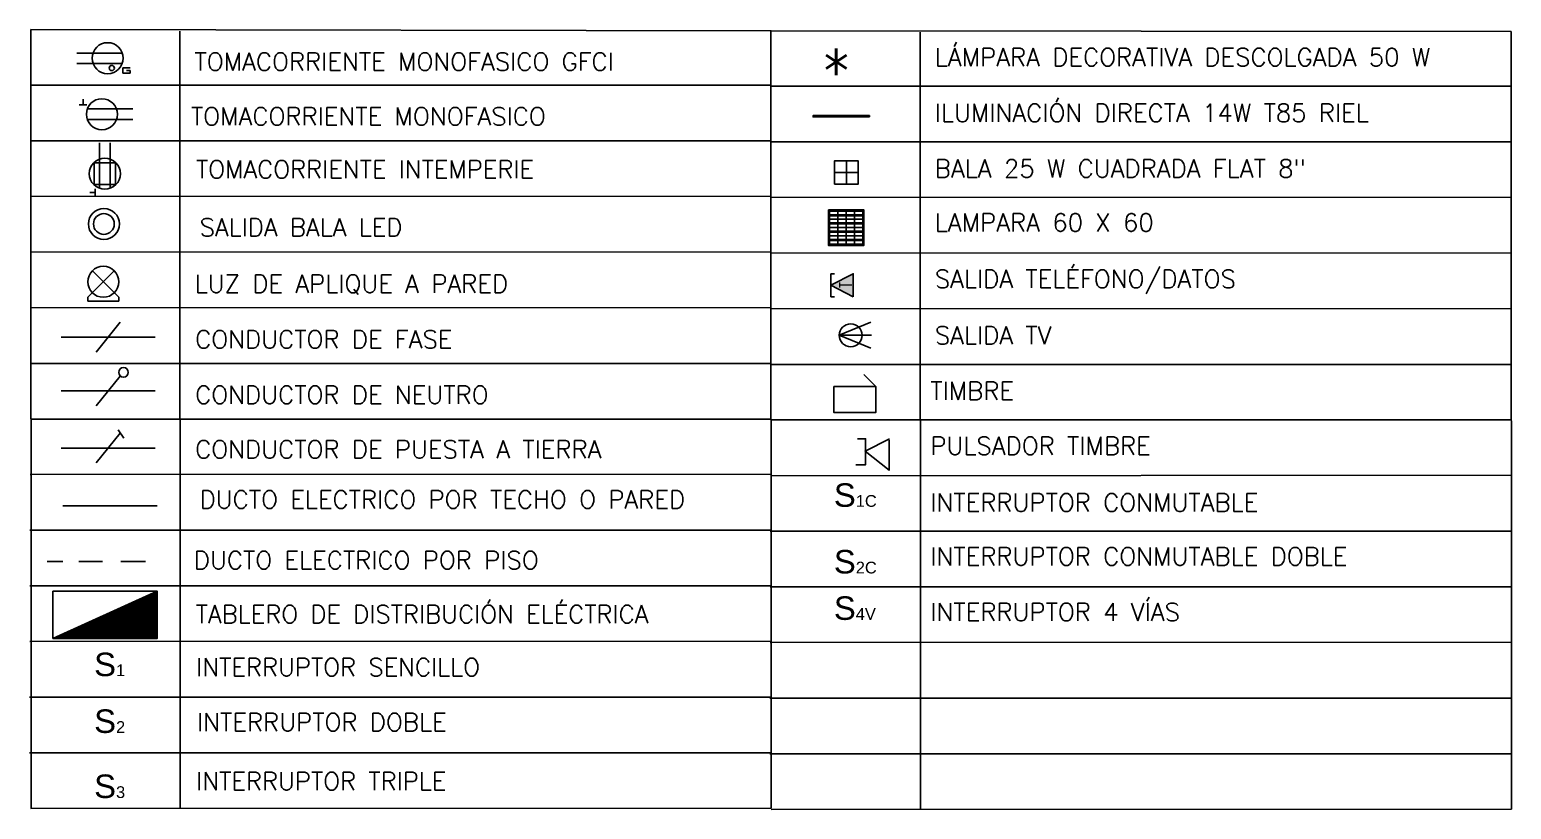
# Model space of a CAD drawing. Header units: inches. Extents: x 131 to 82119, y 71 to 16923.
# Drawn here: x 201.6647 to 201.7908, y 126.6895 to 126.7558 of the extents above; entities that cross this region are included whole.
import ezdxf
from ezdxf.enums import TextEntityAlignment as Align

# ---------------------------------------------------------------- set-up
doc = ezdxf.new("R2010")
doc.units = ezdxf.units.IN
doc.header["$MEASUREMENT"] = 0
doc.linetypes.add('Línea Oculta', pattern=[39.122222, 28.222222, -10.9])
for name, color, linetype in [('Arquitectónico', 253, 'Continuous'), ('BLOQUES TOMAS Y LUCES', 140, 'Continuous'), ('BLOQUES_ILUMINACION', 1, 'Continuous'), ('BLOQUES_ILUMINACION1', 8, 'Continuous'), ('CALIDAD 3', 140, 'Continuous'), ('INTERRUPTORES', 6, 'Continuous'), ('LAMPARAS', 20, 'Continuous'), ('LUCES Y TOMAS', 5, 'Continuous'), ('RED ELECTRICA', 7, 'Continuous'), ('TEXTO', 7, 'Continuous'), ('TEXTROTULO', 255, 'Continuous')]:
    doc.layers.add(name, color=color, linetype=linetype)
for name, color, linetype, lineweight in [('DUCTO-PARED O TECHO', 7, 'Continuous', 25), ('RED-TELEFONO', 240, 'TELEFONO', 25), ('RED-TELEVISION', 84, 'TELEVISION', 25), ('RED-TELEVISIÓN', 84, 'TELEVISION', 25), ('RED-TELÉFONO', 240, 'TELEFONO', 25)]:
    doc.layers.add(name, color=color, linetype=linetype, lineweight=lineweight)
doc.styles.add('ROMANS', font='romans.shx', dxfattribs={"width": 0.625})
doc.styles.get("Standard").update_dxf_attribs({"font": 'arial.ttf'})
doc.linetypes.add('TELEFONO', pattern='A,0.32,-0.12,["TEL",Standard,S=0.065,R=0,X=-0.065,Y=-0.0325],-0.14', length=0.58)
doc.linetypes.add('TELEVISION', pattern='A,0.32,-0.13,["TV",Standard,S=0.065,R=0,X=-0.065,Y=-0.0325],-0.13', length=0.58)

# ---------------------------------------------------------------- blocks, each defined once
blk = doc.blocks.new('TOMA GFCI')
at = {"layer": 'BLOQUES TOMAS Y LUCES'}
for p, q in [((-0.008, 0.044), (-0.395, 0.044)), ((-0.008, -0.046), (-0.395, -0.046)), ((-0.003, -0.081), (0.06, -0.081)), ((-0.003, -0.081), (-0.003, -0.127)), ((0.028, -0.104), (0.06, -0.104)), ((0.06, -0.104), (0.06, -0.127)), ((-0.003, -0.127), (0.06, -0.127))]:
    blk.add_line(p, q, dxfattribs=at)
for centre, radius in [((-0.132, 0), 0.132), ((-0.097, -0.084), 0.0221)]:
    blk.add_circle(centre, radius, dxfattribs=at)
blk = doc.blocks.new('BALA GENERICA')
at = {"layer": 'BLOQUES TOMAS Y LUCES'}
for radius in [0.132, 0.0883]:
    blk.add_circle((0, 0), radius, dxfattribs=at)
blk = doc.blocks.new('TOMA MONOF')
at = {"layer": 'BLOQUES TOMAS Y LUCES'}
for p, q in [((-0.008, 0.044), (-0.395, 0.044)), ((-0.008, -0.046), (-0.395, -0.046)), ((-0.003, -0.081), (0.06, -0.081)), ((0.028, -0.081), (0.028, -0.127))]:
    blk.add_line(p, q, dxfattribs=at)
blk.add_circle((-0.132, 0), 0.132, dxfattribs=at)
blk = doc.blocks.new('TOMA INTEMPERIE')
at = {"layer": 'BLOQUES TOMAS Y LUCES'}
blk.add_lwpolyline([(0.092, 0.092), (-0.092, 0.092), (-0.092, -0.092), (0.092, -0.092)], close=True, dxfattribs=at)
at = {"layer": 'LUCES Y TOMAS'}
blk.add_blockref('TOMA MONOF', (0.132, 0), dxfattribs=at)
blk = doc.blocks.new('LUZ DE APLIQUE')
at = {"layer": 'BLOQUES TOMAS Y LUCES'}
for p, q in [((0.093, 0.258), (-0.132, 0.033)), ((-0.093, 0.258), (0.132, 0.033)), ((-0.132, 0.033), (-0.132, 0)), ((-0.132, 0), (0.132, 0)), ((0.132, 0.033), (0.132, 0))]:
    blk.add_line(p, q, dxfattribs=at)
blk.add_circle((0, 0.165), 0.132, dxfattribs=at)
blk = doc.blocks.new('A$C9750')
for p, q in [((1.11, 0), (-1.11, -1.002)), ((1.11, -0.002), (-1.104, -1.002)), ((1.11, -0.005), (-1.099, -1.002)), ((1.11, -0.007), (-1.094, -1.002)), ((1.11, -0.01), (-1.088, -1.002)), ((1.11, -0.012), (-1.083, -1.002)), ((1.11, -0.014), (-1.078, -1.002)), ((1.11, -0.017), (-1.072, -1.002)), ((1.11, -0.019), (-1.067, -1.002)), ((1.11, -0.022), (-1.062, -1.002)), ((1.11, -0.024), (-1.056, -1.002)), ((1.11, -0.026), (-1.051, -1.002)), ((1.11, -0.029), (-1.046, -1.002)), ((1.11, -0.031), (-1.041, -1.002)), ((1.11, -0.034), (-1.035, -1.002)), ((1.11, -0.036), (-1.03, -1.002)), ((1.11, -0.038), (-1.025, -1.002)), ((1.11, -0.041), (-1.019, -1.002)), ((1.11, -0.043), (-1.014, -1.002)), ((1.11, -0.046), (-1.009, -1.002)), ((1.11, -0.048), (-1.003, -1.002)), ((1.11, -0.05), (-0.998, -1.002)), ((1.11, -0.053), (-0.993, -1.002)), ((1.11, -0.055), (-0.987, -1.002)), ((1.11, -0.058), (-0.982, -1.002)), ((1.11, -0.06), (-0.977, -1.002)), ((1.11, -0.062), (-0.972, -1.002)), ((1.11, -0.065), (-0.966, -1.002)), ((1.11, -0.067), (-0.961, -1.002)), ((1.11, -0.07), (-0.956, -1.002)), ((1.11, -0.072), (-0.95, -1.002)), ((1.11, -0.074), (-0.945, -1.002)), ((1.11, -0.077), (-0.94, -1.002)), ((1.11, -0.079), (-0.934, -1.002)), ((1.11, -0.081), (-0.929, -1.002)), ((1.11, -0.084), (-0.924, -1.002)), ((1.11, -0.086), (-0.918, -1.002)), ((1.11, -0.089), (-0.913, -1.002)), ((1.11, -0.091), (-0.908, -1.002)), ((1.11, -0.093), (-0.903, -1.002)), ((1.11, -0.096), (-0.897, -1.002)), ((1.11, -0.098), (-0.892, -1.002)), ((1.11, -0.101), (-0.887, -1.002)), ((1.11, -0.103), (-0.881, -1.002)), ((1.11, -0.105), (-0.876, -1.002)), ((1.11, -0.108), (-0.871, -1.002)), ((1.11, -0.11), (-0.865, -1.002)), ((1.11, -0.113), (-0.86, -1.002)), ((1.11, -0.115), (-0.855, -1.002)), ((1.11, -0.117), (-0.849, -1.002)), ((1.11, -0.12), (-0.844, -1.002)), ((1.11, -0.122), (-0.839, -1.002)), ((1.11, -0.125), (-0.834, -1.002)), ((1.11, -0.127), (-0.828, -1.002)), ((1.11, -0.129), (-0.823, -1.002)), ((1.11, -0.132), (-0.818, -1.002)), ((1.11, -0.134), (-0.812, -1.002)), ((1.11, -0.137), (-0.807, -1.002)), ((1.11, -0.139), (-0.802, -1.002)), ((1.11, -0.141), (-0.796, -1.002)), ((1.11, -0.144), (-0.791, -1.002)), ((1.11, -0.146), (-0.786, -1.002)), ((1.11, -0.149), (-0.781, -1.002)), ((1.11, -0.151), (-0.775, -1.002)), ((1.11, -0.153), (-0.77, -1.002)), ((1.11, -0.156), (-0.765, -1.002)), ((1.11, -0.158), (-0.759, -1.002)), ((1.11, -0.161), (-0.754, -1.002)), ((1.11, -0.163), (-0.749, -1.002)), ((1.11, -0.165), (-0.743, -1.002)), ((1.11, -0.168), (-0.738, -1.002)), ((1.11, -0.17), (-0.733, -1.002)), ((1.11, -0.173), (-0.727, -1.002)), ((1.11, -0.175), (-0.722, -1.002)), ((1.11, -0.177), (-0.717, -1.002)), ((1.11, -0.18), (-0.712, -1.002)), ((1.11, -0.182), (-0.706, -1.002)), ((1.11, -0.185), (-0.701, -1.002)), ((1.11, -0.187), (-0.696, -1.002)), ((1.11, -0.189), (-0.69, -1.002)), ((1.11, -0.192), (-0.685, -1.002)), ((1.11, -0.194), (-0.68, -1.002)), ((1.11, -0.197), (-0.674, -1.002)), ((1.11, -0.199), (-0.669, -1.002)), ((1.11, -0.201), (-0.664, -1.002)), ((1.11, -0.204), (-0.658, -1.002)), ((1.11, -0.206), (-0.653, -1.002)), ((1.11, -0.209), (-0.648, -1.002)), ((1.11, -0.211), (-0.643, -1.002)), ((1.11, -0.213), (-0.637, -1.002)), ((1.11, -0.216), (-0.632, -1.002)), ((1.11, -0.218), (-0.627, -1.002)), ((1.11, -0.22), (-0.621, -1.002)), ((1.11, -0.223), (-0.616, -1.002)), ((1.11, -0.225), (-0.611, -1.002)), ((1.11, -0.228), (-0.605, -1.002)), ((1.11, -0.23), (-0.6, -1.002)), ((1.11, -0.232), (-0.595, -1.002)), ((1.11, -0.235), (-0.589, -1.002)), ((1.11, -0.237), (-0.584, -1.002)), ((1.11, -0.24), (-0.579, -1.002)), ((1.11, -0.242), (-0.574, -1.002)), ((1.11, -0.244), (-0.568, -1.002)), ((1.11, -0.247), (-0.563, -1.002)), ((1.11, -0.249), (-0.558, -1.002)), ((1.11, -0.252), (-0.552, -1.002)), ((1.11, -0.254), (-0.547, -1.002)), ((1.11, -0.256), (-0.542, -1.002)), ((1.11, -0.259), (-0.536, -1.002)), ((1.11, -0.261), (-0.531, -1.002)), ((1.11, -0.264), (-0.526, -1.002)), ((1.11, -0.266), (-0.52, -1.002)), ((1.11, -0.268), (-0.515, -1.002)), ((1.11, -0.271), (-0.51, -1.002)), ((1.11, -0.273), (-0.505, -1.002)), ((1.11, -0.276), (-0.499, -1.002)), ((1.11, -0.278), (-0.494, -1.002)), ((1.11, -0.28), (-0.489, -1.002)), ((1.11, -0.283), (-0.483, -1.002)), ((1.11, -0.285), (-0.478, -1.002)), ((1.11, -0.288), (-0.473, -1.002)), ((1.11, -0.29), (-0.467, -1.002)), ((1.11, -0.292), (-0.462, -1.002)), ((1.11, -0.295), (-0.457, -1.002)), ((1.11, -0.297), (-0.451, -1.002)), ((1.11, -0.3), (-0.446, -1.002)), ((1.11, -0.302), (-0.441, -1.002)), ((1.11, -0.304), (-0.436, -1.002)), ((1.11, -0.307), (-0.43, -1.002)), ((1.11, -0.309), (-0.425, -1.002)), ((1.11, -0.312), (-0.42, -1.002)), ((1.11, -0.314), (-0.414, -1.002)), ((1.11, -0.316), (-0.409, -1.002)), ((1.11, -0.319), (-0.404, -1.002)), ((1.11, -0.321), (-0.398, -1.002)), ((1.11, -0.324), (-0.393, -1.002)), ((1.11, -0.326), (-0.388, -1.002)), ((1.11, -0.328), (-0.382, -1.002)), ((1.11, -0.331), (-0.377, -1.002)), ((1.11, -0.333), (-0.372, -1.002)), ((1.11, -0.336), (-0.367, -1.002)), ((1.11, -0.338), (-0.361, -1.002)), ((1.11, -0.34), (-0.356, -1.002)), ((1.11, -0.343), (-0.351, -1.002)), ((1.11, -0.345), (-0.345, -1.002)), ((1.11, -0.348), (-0.34, -1.002)), ((1.11, -0.35), (-0.335, -1.002)), ((1.11, -0.352), (-0.329, -1.002)), ((1.11, -0.355), (-0.324, -1.002)), ((1.11, -0.357), (-0.319, -1.002)), ((1.11, -0.36), (-0.313, -1.002)), ((1.11, -0.362), (-0.308, -1.002)), ((1.11, -0.364), (-0.303, -1.002)), ((1.11, -0.367), (-0.298, -1.002)), ((1.11, -0.369), (-0.292, -1.002)), ((1.11, -0.371), (-0.287, -1.002)), ((1.11, -0.374), (-0.282, -1.002)), ((1.11, -0.376), (-0.276, -1.002)), ((1.11, -0.379), (-0.271, -1.002)), ((1.11, -0.381), (-0.266, -1.002)), ((1.11, -0.383), (-0.26, -1.002)), ((1.11, -0.386), (-0.255, -1.002)), ((1.11, -0.388), (-0.25, -1.002)), ((1.11, -0.391), (-0.244, -1.002)), ((1.11, -0.393), (-0.239, -1.002)), ((1.11, -0.395), (-0.234, -1.002)), ((1.11, -0.398), (-0.229, -1.002)), ((1.11, -0.4), (-0.223, -1.002)), ((1.11, -0.403), (-0.218, -1.002)), ((1.11, -0.405), (-0.213, -1.002)), ((1.11, -0.407), (-0.207, -1.002)), ((1.11, -0.41), (-0.202, -1.002)), ((1.11, -0.412), (-0.197, -1.002)), ((1.11, -0.415), (-0.191, -1.002)), ((1.11, -0.417), (-0.186, -1.002)), ((1.11, -0.419), (-0.181, -1.002)), ((1.11, -0.422), (-0.176, -1.002)), ((1.11, -0.424), (-0.17, -1.002)), ((1.11, -0.427), (-0.165, -1.002)), ((1.11, -0.429), (-0.16, -1.002)), ((1.11, -0.431), (-0.154, -1.002)), ((1.11, -0.434), (-0.149, -1.002)), ((1.11, -0.436), (-0.144, -1.002)), ((1.11, -0.439), (-0.138, -1.002)), ((1.11, -0.441), (-0.133, -1.002)), ((1.11, -0.443), (-0.128, -1.002)), ((1.11, -0.446), (-0.122, -1.002)), ((1.11, -0.448), (-0.117, -1.002)), ((1.11, -0.451), (-0.112, -1.002)), ((1.11, -0.453), (-0.107, -1.002)), ((1.11, -0.455), (-0.101, -1.002)), ((1.11, -0.458), (-0.096, -1.002)), ((1.11, -0.46), (-0.091, -1.002)), ((1.11, -0.463), (-0.085, -1.002)), ((1.11, -0.465), (-0.08, -1.002)), ((1.11, -0.467), (-0.075, -1.002)), ((1.11, -0.47), (-0.069, -1.002)), ((1.11, -0.472), (-0.064, -1.002)), ((1.11, -0.475), (-0.059, -1.002)), ((1.11, -0.477), (-0.053, -1.002)), ((1.11, -0.479), (-0.048, -1.002)), ((1.11, -0.482), (-0.043, -1.002)), ((1.11, -0.484), (-0.038, -1.002)), ((1.11, -0.487), (-0.032, -1.002)), ((1.11, -0.489), (-0.027, -1.002)), ((1.11, -0.491), (-0.022, -1.002)), ((1.11, -0.494), (-0.016, -1.002)), ((1.11, -0.496), (-0.011, -1.002)), ((1.11, -0.499), (-0.006, -1.002)), ((1.11, -0.501), (0, -1.002)), ((1.11, -0.503), (0.005, -1.002)), ((1.11, -0.506), (0.01, -1.002)), ((1.11, -0.508), (0.016, -1.002)), ((1.11, -0.51), (0.021, -1.002)), ((1.11, -0.513), (0.026, -1.002)), ((1.11, -0.515), (0.031, -1.002)), ((1.11, -0.518), (0.037, -1.002)), ((1.11, -0.52), (0.042, -1.002)), ((1.11, -0.522), (0.047, -1.002)), ((1.11, -0.525), (0.053, -1.002)), ((1.11, -0.527), (0.058, -1.002)), ((1.11, -0.53), (0.063, -1.002)), ((1.11, -0.532), (0.069, -1.002)), ((1.11, -0.534), (0.074, -1.002)), ((1.11, -0.537), (0.079, -1.002)), ((1.11, -0.539), (0.085, -1.002)), ((1.11, -0.542), (0.09, -1.002)), ((1.11, -0.544), (0.095, -1.002)), ((1.11, -0.546), (0.1, -1.002)), ((1.11, -0.549), (0.106, -1.002)), ((1.11, -0.551), (0.111, -1.002)), ((1.11, -0.554), (0.116, -1.002)), ((1.11, -0.556), (0.122, -1.002)), ((1.11, -0.558), (0.127, -1.002)), ((1.11, -0.561), (0.132, -1.002)), ((1.11, -0.563), (0.138, -1.002)), ((1.11, -0.566), (0.143, -1.002)), ((1.11, -0.568), (0.148, -1.002)), ((1.11, -0.57), (0.154, -1.002)), ((1.11, -0.573), (0.159, -1.002)), ((1.11, -0.575), (0.164, -1.002)), ((1.11, -0.578), (0.169, -1.002)), ((1.11, -0.58), (0.175, -1.002)), ((1.11, -0.582), (0.18, -1.002)), ((1.11, -0.585), (0.185, -1.002)), ((1.11, -0.587), (0.191, -1.002)), ((1.11, -0.59), (0.196, -1.002)), ((1.11, -0.592), (0.201, -1.002)), ((1.11, -0.594), (0.207, -1.002)), ((1.11, -0.597), (0.212, -1.002)), ((1.11, -0.599), (0.217, -1.002)), ((1.11, -0.602), (0.223, -1.002)), ((1.11, -0.604), (0.228, -1.002)), ((1.11, -0.606), (0.233, -1.002)), ((1.11, -0.609), (0.238, -1.002)), ((1.11, -0.611), (0.244, -1.002)), ((1.11, -0.614), (0.249, -1.002)), ((1.11, -0.616), (0.254, -1.002)), ((1.11, -0.618), (0.26, -1.002)), ((1.11, -0.621), (0.265, -1.002)), ((1.11, -0.623), (0.27, -1.002)), ((1.11, -0.626), (0.276, -1.002)), ((1.11, -0.628), (0.281, -1.002)), ((1.11, -0.63), (0.286, -1.002)), ((1.11, -0.633), (0.292, -1.002)), ((1.11, -0.635), (0.297, -1.002)), ((1.11, -0.638), (0.302, -1.002)), ((1.11, -0.64), (0.307, -1.002)), ((1.11, -0.642), (0.313, -1.002)), ((1.11, -0.645), (0.318, -1.002)), ((1.11, -0.647), (0.323, -1.002)), ((1.11, -0.65), (0.329, -1.002)), ((1.11, -0.652), (0.334, -1.002)), ((1.11, -0.654), (0.339, -1.002)), ((1.11, -0.657), (0.345, -1.002)), ((1.11, -0.659), (0.35, -1.002)), ((1.11, -0.661), (0.355, -1.002)), ((1.11, -0.664), (0.36, -1.002)), ((1.11, -0.666), (0.366, -1.002)), ((1.11, -0.669), (0.371, -1.002)), ((1.11, -0.671), (0.376, -1.002)), ((1.11, -0.673), (0.382, -1.002)), ((1.11, -0.676), (0.387, -1.002)), ((1.11, -0.678), (0.392, -1.002)), ((1.11, -0.681), (0.398, -1.002)), ((1.11, -0.683), (0.403, -1.002)), ((1.11, -0.685), (0.408, -1.002)), ((1.11, -0.688), (0.414, -1.002)), ((1.11, -0.69), (0.419, -1.002)), ((1.11, -0.693), (0.424, -1.002)), ((1.11, -0.695), (0.429, -1.002)), ((1.11, -0.697), (0.435, -1.002)), ((1.11, -0.7), (0.44, -1.002)), ((1.11, -0.702), (0.445, -1.002)), ((1.11, -0.705), (0.451, -1.002)), ((1.11, -0.707), (0.456, -1.002)), ((1.11, -0.709), (0.461, -1.002)), ((1.11, -0.712), (0.467, -1.002)), ((1.11, -0.714), (0.472, -1.002)), ((1.11, -0.717), (0.477, -1.002)), ((1.11, -0.719), (0.483, -1.002)), ((1.11, -0.721), (0.488, -1.002)), ((1.11, -0.724), (0.493, -1.002)), ((1.11, -0.726), (0.498, -1.002)), ((1.11, -0.729), (0.504, -1.002)), ((1.11, -0.731), (0.509, -1.002)), ((1.11, -0.733), (0.514, -1.002)), ((1.11, -0.736), (0.52, -1.002)), ((1.11, -0.738), (0.525, -1.002)), ((1.11, -0.741), (0.53, -1.002)), ((1.11, -0.743), (0.536, -1.002)), ((1.11, -0.745), (0.541, -1.002)), ((1.11, -0.748), (0.546, -1.002)), ((1.11, -0.75), (0.552, -1.002)), ((1.11, -0.753), (0.557, -1.002)), ((1.11, -0.755), (0.562, -1.002)), ((1.11, -0.757), (0.567, -1.002)), ((1.11, -0.76), (0.573, -1.002)), ((1.11, -0.762), (0.578, -1.002)), ((1.11, -0.765), (0.583, -1.002)), ((1.11, -0.767), (0.589, -1.002)), ((1.11, -0.769), (0.594, -1.002)), ((1.11, -0.772), (0.599, -1.002)), ((1.11, -0.774), (0.605, -1.002)), ((1.11, -0.777), (0.61, -1.002)), ((1.11, -0.779), (0.615, -1.002)), ((1.11, -0.781), (0.621, -1.002)), ((1.11, -0.784), (0.626, -1.002)), ((1.11, -0.786), (0.631, -1.002)), ((1.11, -0.789), (0.636, -1.002)), ((1.11, -0.791), (0.642, -1.002)), ((1.11, -0.793), (0.647, -1.002)), ((1.11, -0.796), (0.652, -1.002)), ((1.11, -0.798), (0.658, -1.002)), ((1.11, -0.8), (0.663, -1.002)), ((1.11, -0.803), (0.668, -1.002)), ((1.11, -0.805), (0.674, -1.002)), ((1.11, -0.808), (0.679, -1.002)), ((1.11, -0.81), (0.684, -1.002)), ((1.11, -0.812), (0.69, -1.002)), ((1.11, -0.815), (0.695, -1.002)), ((1.11, -0.817), (0.7, -1.002)), ((1.11, -0.82), (0.705, -1.002)), ((1.11, -0.822), (0.711, -1.002)), ((1.11, -0.824), (0.716, -1.002)), ((1.11, -0.827), (0.721, -1.002)), ((1.11, -0.829), (0.727, -1.002)), ((1.11, -0.832), (0.732, -1.002)), ((1.11, -0.834), (0.737, -1.002)), ((1.11, -0.836), (0.743, -1.002)), ((1.11, -0.839), (0.748, -1.002)), ((1.11, -0.841), (0.753, -1.002)), ((1.11, -0.844), (0.759, -1.002)), ((1.11, -0.846), (0.764, -1.002)), ((1.11, -0.848), (0.769, -1.002)), ((1.11, -0.851), (0.774, -1.002)), ((1.11, -0.853), (0.78, -1.002)), ((1.11, -0.856), (0.785, -1.002)), ((1.11, -0.858), (0.79, -1.002)), ((1.11, -0.86), (0.796, -1.002)), ((1.11, -0.863), (0.801, -1.002)), ((1.11, -0.865), (0.806, -1.002)), ((1.11, -0.868), (0.812, -1.002)), ((1.11, -0.87), (0.817, -1.002)), ((1.11, -0.872), (0.822, -1.002)), ((1.11, -0.875), (0.828, -1.002)), ((1.11, -0.877), (0.833, -1.002)), ((1.11, -0.88), (0.838, -1.002)), ((1.11, -0.882), (0.843, -1.002)), ((1.11, -0.884), (0.849, -1.002)), ((1.11, -0.887), (0.854, -1.002)), ((1.11, -0.889), (0.859, -1.002)), ((1.11, -0.892), (0.865, -1.002)), ((1.11, -0.894), (0.87, -1.002)), ((1.11, -0.896), (0.875, -1.002)), ((1.11, -0.899), (0.881, -1.002)), ((1.11, -0.901), (0.886, -1.002)), ((1.11, -0.904), (0.891, -1.002)), ((1.11, -0.906), (0.896, -1.002)), ((1.11, -0.908), (0.902, -1.002)), ((1.11, -0.911), (0.907, -1.002)), ((1.11, -0.913), (0.912, -1.002)), ((1.11, -0.916), (0.918, -1.002)), ((1.11, -0.918), (0.923, -1.002)), ((1.11, -0.92), (0.928, -1.002)), ((1.11, -0.923), (0.934, -1.002)), ((1.11, -0.925), (0.939, -1.002)), ((1.11, -0.928), (0.944, -1.002)), ((1.11, -0.93), (0.95, -1.002)), ((1.11, -0.932), (0.955, -1.002)), ((1.11, -0.935), (0.96, -1.002)), ((1.11, -0.937), (0.965, -1.002)), ((1.11, -0.94), (0.971, -1.002)), ((1.11, -0.942), (0.976, -1.002)), ((1.11, -0.944), (0.981, -1.002)), ((1.11, -0.947), (0.987, -1.002)), ((1.11, -0.949), (0.992, -1.002)), ((1.11, -0.951), (0.997, -1.002)), ((1.11, -0.954), (1.003, -1.002)), ((1.11, -0.956), (1.008, -1.002)), ((1.11, -0.959), (1.013, -1.002)), ((1.11, -0.961), (1.019, -1.002)), ((1.11, -0.963), (1.024, -1.002)), ((1.11, -0.966), (1.029, -1.002)), ((1.11, -0.968), (1.034, -1.002)), ((1.11, -0.971), (1.04, -1.002)), ((1.11, -0.973), (1.045, -1.002)), ((1.11, -0.975), (1.05, -1.002)), ((1.11, -0.978), (1.056, -1.002)), ((1.11, -0.98), (1.061, -1.002)), ((1.11, -0.983), (1.066, -1.002)), ((1.11, -0.985), (1.072, -1.002)), ((1.11, -0.987), (1.077, -1.002)), ((1.11, -0.99), (1.082, -1.002)), ((1.11, -0.992), (1.088, -1.002)), ((1.11, -0.995), (1.093, -1.002)), ((1.11, -0.997), (1.098, -1.002)), ((1.11, -0.999), (1.103, -1.002)), ((1.11, -1.002), (1.109, -1.002))]:
    blk.add_line(p, q)
blk.add_lwpolyline([(-1.11, 0), (-1.11, -1.002), (1.11, -1.002), (1.11, 0)], close=True)
blk = doc.blocks.new('4X17W')
at = {"layer": 'BLOQUES_ILUMINACION'}
blk.add_lwpolyline([(-0.3025, 0.3025), (-0.3025, -0.3025), (0.3025, -0.3025), (0.3025, 0.3025)], close=True, dxfattribs=at)
at = {"layer": 'BLOQUES_ILUMINACION1'}
for p, q in [((-0.2825, -0.2825), (-0.2825, 0.2825)), ((-0.2825, 0.2825), (0.2825, 0.2825)), ((-0.1413, -0.2825), (-0.1413, 0.2825)), ((0, -0.2825), (0, 0.2825)), ((0.1413, -0.2825), (0.1413, 0.2825)), ((0.2825, -0.2825), (0.2825, 0.2825)), ((-0.2825, 0.2219), (-0.2725, 0.2219)), ((-0.2825, 0.2019), (-0.2725, 0.2019)), ((-0.2825, 0.1413), (0.2825, 0.1413)), ((-0.2825, 0.0806), (-0.2725, 0.0806)), ((-0.2825, 0.0606), (-0.2725, 0.0606)), ((-0.2725, 0.2019), (-0.2725, 0.2219)), ((-0.2725, 0.2204), (0.2725, 0.2204)), ((-0.2725, 0.2034), (0.2725, 0.2034)), ((-0.2725, 0.0606), (-0.2725, 0.0806)), ((-0.2725, 0.0791), (0.2725, 0.0791)), ((-0.2725, 0.0621), (0.2725, 0.0621)), ((0.2725, 0.2019), (0.2725, 0.2219)), ((0.2825, 0.2219), (0.2725, 0.2219)), ((0.2825, 0.2019), (0.2725, 0.2019)), ((0.2725, 0.0606), (0.2725, 0.0806)), ((0.2825, 0.0806), (0.2725, 0.0806)), ((0.2825, 0.0606), (0.2725, 0.0606)), ((-0.2825, 0), (0.2825, 0)), ((-0.2825, -0.0606), (-0.2725, -0.0606)), ((-0.2825, -0.0806), (-0.2725, -0.0806)), ((-0.2825, -0.1413), (0.2825, -0.1413)), ((-0.2825, -0.2019), (-0.2725, -0.2019)), ((-0.2825, -0.2219), (-0.2725, -0.2219)), ((-0.2725, -0.0806), (-0.2725, -0.0606)), ((-0.2725, -0.0621), (0.2725, -0.0621)), ((-0.2725, -0.0791), (0.2725, -0.0791)), ((-0.2725, -0.2219), (-0.2725, -0.2019)), ((-0.2725, -0.2034), (0.2725, -0.2034)), ((-0.2725, -0.2204), (0.2725, -0.2204)), ((0.2725, -0.0806), (0.2725, -0.0606)), ((0.2825, -0.0606), (0.2725, -0.0606)), ((0.2825, -0.0806), (0.2725, -0.0806)), ((0.2725, -0.2219), (0.2725, -0.2019)), ((0.2825, -0.2019), (0.2725, -0.2019)), ((0.2825, -0.2219), (0.2725, -0.2219)), ((-0.2825, -0.2825), (0.2825, -0.2825))]:
    blk.add_line(p, q, dxfattribs=at)
blk = doc.blocks.new('TEL')
at = {"layer": 'RED-TELEFONO', "linetype": 'Continuous'}
h = blk.add_hatch(color=256, dxfattribs=at)
h.dxf.hatch_style = 1
h.paths.add_polyline_path([(-0.1477, -0.0756), (0, 0), (-0.1477, 0.0756)])
for p, q in [((0, 0.075), (-0.0251, 0.075)), ((0, 0.075), (0, 0)), ((0, 0), (0, -0.075)), ((0, -0.075), (-0.0251, -0.075))]:
    blk.add_line(p, q, dxfattribs=at)
blk.add_lwpolyline([(-0.1477, -0.0756), (-0.1477, 0.0756), (0, 0)], close=True, dxfattribs=at)
at = {"layer": 'RED-TELEFONO', "color": 2, "linetype": 'TELEFONO', "style": 'ROMANS', "width": 0.7}
blk.add_text('T', height=0.08, rotation=270, dxfattribs=at).set_placement((-0.1384, 0.0022), align=Align.CENTER)
blk = doc.blocks.new('TV')
at = {"layer": 'RED-TELEVISION', "linetype": 'Continuous'}
for q in [(-0.2103, 0), (-0.2063, 0.0852), (-0.2063, -0.0852)]:
    blk.add_line((0, 0), q, dxfattribs=at)
blk.add_circle((-0.075, 0), 0.075, dxfattribs=at)

msp = doc.modelspace()

# ---------------------------------------------------------------- linework, layer by layer
for p, q in [((201.66617, 126.71055), (201.66752, 126.71055)), ((201.66886, 126.71055), (201.67087, 126.71055)), ((201.67245, 126.71055), (201.67454, 126.71055))]:
    msp.add_line(p, q)
at = {"layer": 'CALIDAD 3', "color": 250}
msp.add_line((201.66477, 126.75581), (201.6648, 126.68954), dxfattribs=at)
at = {"layer": 'DUCTO-PARED O TECHO'}
msp.add_line((201.73668, 126.72545), (201.73568, 126.72645), dxfattribs=at)
msp.add_lwpolyline([(201.73312, 126.72545), (201.73312, 126.72322), (201.73668, 126.72322), (201.73668, 126.72545)], close=True, dxfattribs=at)
for points in [[(201.73514, 126.72099), (201.73582, 126.72099), (201.73582, 126.71878), (201.735, 126.71878)], [(201.73785, 126.72099), (201.73578, 126.71995), (201.73782, 126.71831), (201.73782, 126.72088)]]:
    msp.add_lwpolyline(points, dxfattribs=at)
at = {"layer": 'LAMPARAS'}
for p, q in [((201.73518, 126.74465), (201.73318, 126.74465)), ((201.73318, 126.74465), (201.73318, 126.74265)), ((201.73418, 126.74265), (201.73418, 126.74465)), ((201.73318, 126.74365), (201.73518, 126.74365)), ((201.73318, 126.74265), (201.73518, 126.74265))]:
    msp.add_line(p, q, dxfattribs=at)
for points in [[(201.73615, 126.74838), (201.73135, 126.74838), (201.73135, 126.74849), (201.73615, 126.74849)], [(201.73318, 126.74265), (201.73518, 126.74265), (201.73518, 126.74465), (201.73318, 126.74465)]]:
    msp.add_lwpolyline(points, close=True, dxfattribs=at)
at = {"layer": 'RED ELECTRICA'}
for p, q in [((201.72776, 126.75572), (201.72777, 126.68956)), ((201.79076, 126.75564), (201.79077, 126.68947)), ((201.66736, 126.72964), (201.67536, 126.72964)), ((201.66736, 126.72506), (201.67536, 126.72506)), ((201.66736, 126.72019), (201.67536, 126.72019))]:
    msp.add_line(p, q, dxfattribs=at)
at = {"layer": 'RED ELECTRICA', "color": 5, "linetype": 'Línea Oculta'}
msp.add_line((201.66752, 126.71528), (201.67553, 126.71528), dxfattribs=at)
at = {"layer": 'TEXTO', "color": 30, "true_color": 0xf26722}
msp.add_line((201.67034, 126.72837), (201.67238, 126.73091), dxfattribs=at)
at = {"layer": 'TEXTO', "color": 7}
msp.add_line((201.67034, 126.72379), (201.67238, 126.72632), dxfattribs=at)
at = {"layer": 'TEXTO', "color": 3}
for p, q in [((201.67221, 126.72174), (201.67271, 126.72103)), ((201.67034, 126.71893), (201.67238, 126.72146))]:
    msp.add_line(p, q, dxfattribs=at)
at = {"layer": 'TEXTO', "color": 7}
msp.add_ellipse((201.67267, 126.72664), major_axis=(0.000289, 0.000289), ratio=1, start_param=5.497787, end_param=11.780972, dxfattribs=at)
at = {"layer": 'TEXTROTULO', "color": 250}
for p, q in [((201.66477, 126.75581), (201.72777, 126.75572)), ((201.72777, 126.75572), (201.79076, 126.75564)), ((201.67748, 126.68954), (201.67746, 126.75569)), ((201.74048, 126.68946), (201.74045, 126.7556)), ((201.66476, 126.75108), (201.72777, 126.75108)), ((201.72776, 126.75099), (201.79076, 126.75099)), ((201.66475, 126.74634), (201.72777, 126.74634)), ((201.72775, 126.74626), (201.79076, 126.74626)), ((201.66474, 126.74161), (201.72777, 126.74163)), ((201.72774, 126.74152), (201.79076, 126.74154)), ((201.66478, 126.73687), (201.72777, 126.7369)), ((201.72778, 126.73679), (201.79076, 126.73681)), ((201.66477, 126.73214), (201.72777, 126.73216)), ((201.72777, 126.73206), (201.79076, 126.73208)), ((201.66476, 126.72741), (201.72777, 126.72741)), ((201.72776, 126.72732), (201.79077, 126.72732)), ((201.66475, 126.72267), (201.72777, 126.72267)), ((201.72775, 126.72259), (201.79077, 126.72259)), ((201.66474, 126.71794), (201.72777, 126.71797)), ((201.72774, 126.71785), (201.79077, 126.71789)), ((201.66471, 126.71321), (201.72777, 126.71321)), ((201.72771, 126.71312), (201.79077, 126.71312)), ((201.6647, 126.70847), (201.72777, 126.70847)), ((201.7277, 126.70839), (201.79077, 126.70839)), ((201.66469, 126.70374), (201.72777, 126.70376)), ((201.72769, 126.70365), (201.79077, 126.70368)), ((201.66468, 126.69901), (201.72777, 126.69901)), ((201.72768, 126.69892), (201.79077, 126.69892)), ((201.66468, 126.69427), (201.72777, 126.69427)), ((201.66479, 126.69427), (201.72777, 126.69429)), ((201.72768, 126.69419), (201.79077, 126.69419)), ((201.72779, 126.69419), (201.79077, 126.69421)), ((201.66479, 126.68954), (201.72777, 126.68956)), ((201.72779, 126.68945), (201.79077, 126.68947))]:
    msp.add_line(p, q, dxfattribs=at)

# ---------------------------------------------------------------- block references
at = {"xscale": 0.01, "yscale": 0.01, "zscale": 0.01, "rotation": 270}
msp.add_blockref('TOMA INTEMPERIE', (201.67108, 126.74355), dxfattribs=at)
at = {"xscale": 0.004, "yscale": 0.004}
msp.add_blockref('A$C9750', (201.6711, 126.70801), dxfattribs=at)
at = {"layer": 'Arquitectónico', "ltscale": 100, "xscale": 0.005, "yscale": 0.005, "zscale": 0.5}
msp.add_blockref('4X17W', (201.73417, 126.73896), dxfattribs=at)
at = {"layer": 'LUCES Y TOMAS', "color": 3, "xscale": 0.01, "yscale": 0.01, "zscale": 0.01}
for name, p in [('TOMA GFCI', (201.67264, 126.75338)), ('LUZ DE APLIQUE', (201.67095, 126.7327))]:
    msp.add_blockref(name, p, dxfattribs=at)
at = {"layer": 'LUCES Y TOMAS', "xscale": 0.01, "yscale": 0.01, "zscale": 0.01, "rotation": 180}
msp.add_blockref('TOMA MONOF', (201.66951, 126.74861), dxfattribs=at)
at = {"layer": 'LUCES Y TOMAS', "color": 3, "xscale": 0.01, "yscale": 0.01, "zscale": 0.01, "rotation": 90}
msp.add_blockref('BALA GENERICA', (201.671, 126.73927), dxfattribs=at)
at = {"layer": 'RED-TELEVISIÓN', "xscale": -0.0129829461337991, "yscale": 0.01298294613379902, "zscale": 0.01298294613379902}
msp.add_blockref('TV', (201.73358, 126.7298), dxfattribs=at)
at = {"layer": 'RED-TELÉFONO', "xscale": -0.0129829461337991, "yscale": 0.01298294613379902, "zscale": 0.01298294613379902}
msp.add_blockref('TEL', (201.73285, 126.73405), dxfattribs=at)

# ---------------------------------------------------------------- texts
at = {"layer": 'INTERRUPTORES', "char_height": 0.002, "attachment_point": 1}
for s, insert in [('\\pt8.2306e-005;S{\\H0.5x;1C}', (201.73312, 126.7172)), ('\\pt8.2306e-005;S{\\H0.5x;2C}', (201.73312, 126.71153)), ('\\pt8.2306e-005;S{\\H0.5x;4V}', (201.73312, 126.70758)), ('\\pt8.2306e-005;S{\\H0.5x;1}', (201.67017, 126.70279)), ('\\pt8.2306e-005;S{\\H0.5x;2}', (201.67017, 126.69796)), ('\\pt8.2306e-005;S{\\H0.5x;3}', (201.67017, 126.69242))]:
    msp.add_mtext_dynamic_manual_height_columns(s, width=0.3530857, gutter_width=12.5, heights=[0], dxfattribs=dict(at, insert=insert))
at = {"layer": 'LAMPARAS', "style": 'ROMANS'}
msp.add_text('*', height=0.00399, dxfattribs=at).set_placement((201.73196, 126.75022))
at = {"layer": 'TEXTROTULO', "color": 250, "style": 'ROMANS'}
for s, height, p in [('LÁMPARA DECORATIVA DESCOLGADA 50 W', 0.0015251, (201.74171, 126.7527)), ('TOMACORRIENTE MONOFASICO GFCI', 0.0015251, (201.67871, 126.75232)), ('ILUMINACIÓN DIRECTA 14W T85 RIEL ', 0.0015251, (201.74171, 126.74796)), ('TOMACORRIENTE MONOFASICO', 0.0015251, (201.67841, 126.74767)), ('TOMACORRIENTE INTEMPERIE', 0.0015189, (201.67884, 126.74316)), ('BALA 25 W CUADRADA FLAT 8"', 0.0015251, (201.74171, 126.74323)), ('SALIDA BALA LED', 0.0015189, (201.67915, 126.73823)), ('LAMPARA 60 X 60 ', 0.0015251, (201.74171, 126.73863)), ('SALIDA TELÉFONO/DATOS', 0.0015251, (201.74171, 126.73383)), ('LUZ DE APLIQUE A PARED', 0.0015251, (201.67873, 126.73342)), ('SALIDA TV', 0.001525, (201.74171, 126.72903)), ('CONDUCTOR DE FASE ', 0.0015251, (201.67877, 126.72869)), ('CONDUCTOR DE NEUTRO', 0.0015251, (201.67877, 126.72397)), ('TIMBRE', 0.001525, (201.74133, 126.72431)), ('CONDUCTOR DE PUESTA A TIERRA', 0.0015251, (201.67877, 126.71933)), ('PULSADOR TIMBRE', 0.0015251, (201.74133, 126.71963)), ('DUCTO ELECTRICO POR TECHO O PARED', 0.0015251, (201.67915, 126.71506)), ('INTERRUPTOR CONMUTABLE ', 0.0015251, (201.74133, 126.7148)), ('INTERRUPTOR CONMUTABLE DOBLE', 0.0015251, (201.74133, 126.71022)), ('DUCTO ELECTRICO POR PISO', 0.0015251, (201.67866, 126.7099)), ('TABLERO DE DISTRIBUCIÓN ELÉCTRICA', 0.0015189, (201.67881, 126.7053)), ('INTERRUPTOR 4 VÍAS', 0.0015251, (201.74133, 126.70549)), ('INTERRUPTOR SENCILLO', 0.0015189, (201.67886, 126.7008)), ('INTERRUPTOR DOBLE', 0.0015251, (201.67893, 126.69611)), ('INTERRUPTOR TRIPLE', 0.0015189, (201.67886, 126.69109))]:
    msp.add_text(s, height=height, dxfattribs=at).set_placement(p)

doc.saveas('drawing.dxf')
